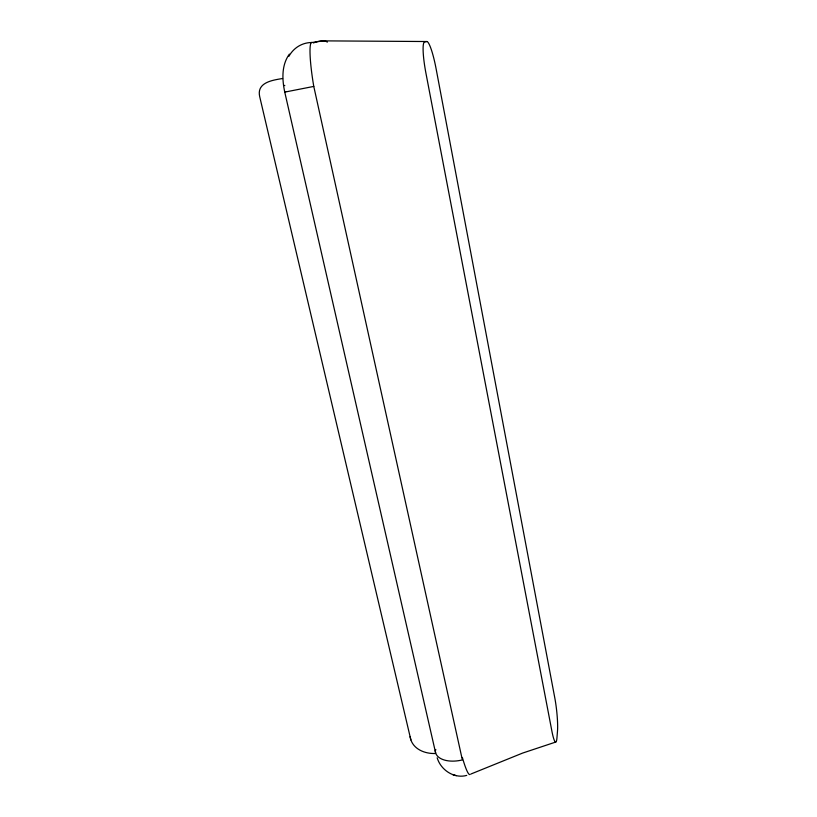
<?xml version="1.0" encoding="UTF-8"?>
<svg xmlns="http://www.w3.org/2000/svg" width="817" height="817" viewBox="0 0 817 817"><rect width="100%" height="100%" fill="white"/><g stroke="black" fill="none" stroke-linecap="round" stroke-linejoin="round"><path stroke-width="1.23" d="M289.371 54.136C281.446 65.074 282.039 79.494 284.755 92.107L435.655 753.029M470.96 773.995L522.635 753.07L555.723 742.061M285.715 91.739L284.755 92.107L313.779 86.418A42.27 5.188 80.5 0 1 311.818 42.443M426.678 41.524L424.554 42.004A29.698 4.371 79.5 0 0 425.902 73.019L551.904 731.184A24.541 3.094 83.8 0 0 556.959 737.802L557.5 731.021A24.285 3.043 83.8 0 0 554.814 697.994L436.155 69.036A29.371 4.279 79.5 0 0 426.678 41.524L323.399 40.87L311.839 42.515A29.841 27.584 74.6 0 0 288.891 56.332M282.59 78.514C272.694 80.137 256.446 82.364 259.694 96.61L410.859 739.896C414.342 749.843 425.698 753.938 435.492 753.488M466.742 775.394C454.109 778.958 440.72 769.971 437.166 757.778M452.914 774.69L456.274 775.65M410.103 736.74L410.859 739.896M313.779 86.418L462.361 759.922A23.836 13.368 -13 0 1 435.318 750.118M435.859 749.945A10.682 2.318 85.3 0 1 435.757 749.536M313.432 42.954A28.707 26.604 75.8 0 1 323.399 40.87A40.094 13.092 81 0 1 327.331 42.127M470.02 774.424A35.08 4.156 77.8 0 1 462.361 757.461M284.745 85.652A12.735 3.237 77.4 0 1 284.714 85.336"/></g></svg>
